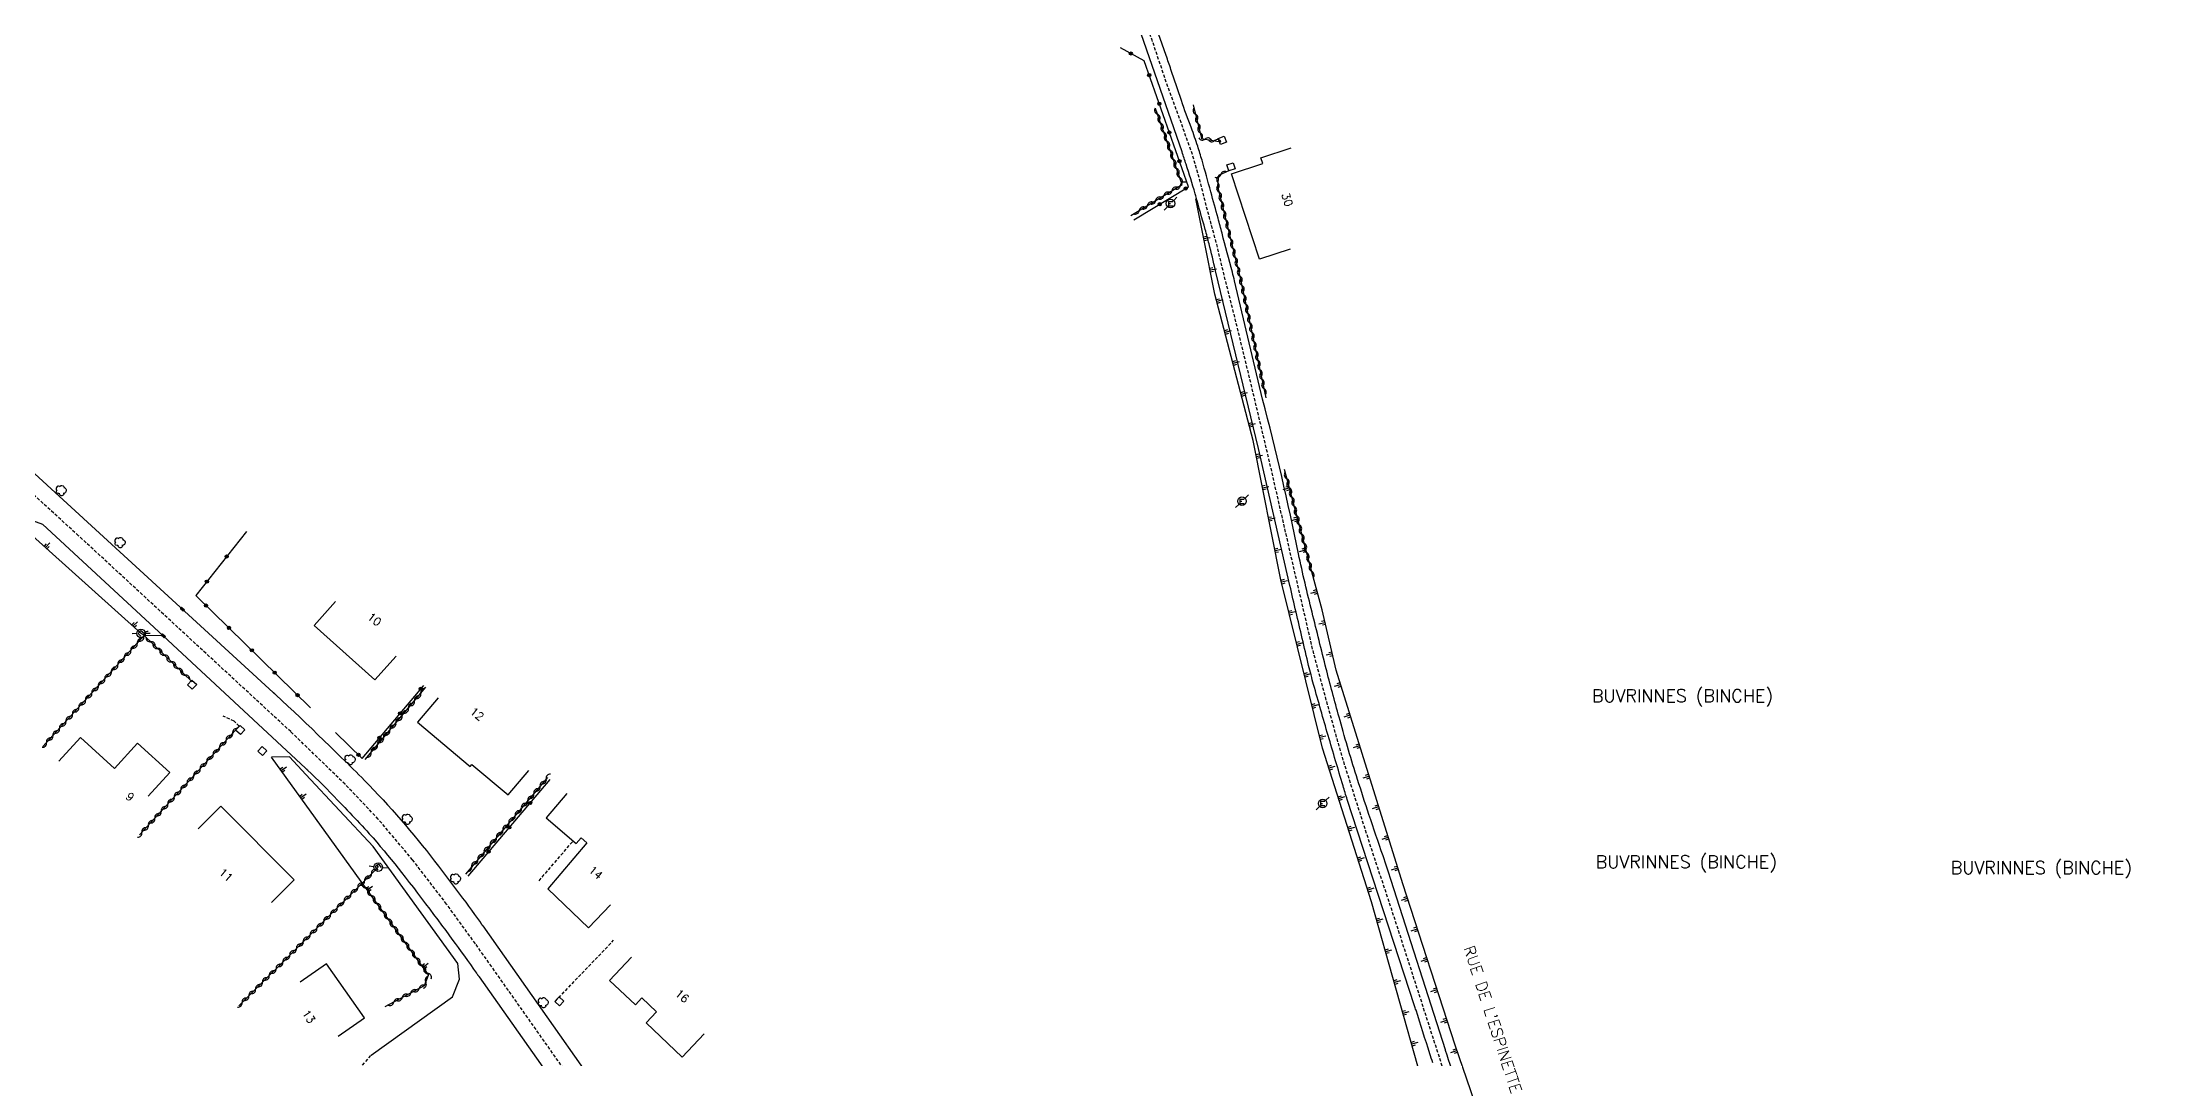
# Model space of a CAD drawing. Header units: millimetres. Extents: x 136000 to 137000, y 120000 to 121000.
# Drawn here: x 136215.9 to 136547.2, y 120456.6 to 120615.3 of the extents above; entities that cross this region are included whole.
import ezdxf
from ezdxf.enums import TextEntityAlignment as Align

# ---------------------------------------------------------------- set-up
doc = ezdxf.new("R2010")
doc.units = ezdxf.units.MM
doc.linetypes.add('DASHED', pattern=[0.75, 0.5, -0.25])
doc.layers.get('0').update_dxf_attribs({"linetype": 'CONTINUOUS'})
for name, color, linetype in [('W0001', 6, 'DASHED'), ('W0008', 7, 'CONTINUOUS'), ('W0100', 7, 'CONTINUOUS'), ('W0112', 1, 'DASHED'), ('W0211', 2, 'CONTINUOUS'), ('W0300', 7, 'CONTINUOUS'), ('W0310', 3, 'CONTINUOUS'), ('W0322', 7, 'CONTINUOUS'), ('W0400', 7, 'CONTINUOUS'), ('W0471', 7, 'CONTINUOUS'), ('W0980', 7, 'CONTINUOUS'), ('W0989', 7, 'CONTINUOUS'), ('W0991', 7, 'CONTINUOUS')]:
    doc.layers.add(name, color=color, linetype=linetype)
doc.styles.get("Standard").update_dxf_attribs({"font": 'romans.shx', "width": 0.85})

# ---------------------------------------------------------------- blocks, each defined once
blk = doc.blocks.new('t112o')
at = {"color": 0, "linetype": 'Continuous'}
for p, q in [((-0.5, 0.5), (0.5, 0.5)), ((-0.5, -0.5), (-0.5, 0.5)), ((0.5, 0.5), (0.5, -0.5)), ((0.5, -0.5), (-0.5, -0.5))]:
    blk.add_line(p, q, dxfattribs=at)
blk = doc.blocks.new('t211o')
at = {"color": 0, "linetype": 'Continuous'}
for p, q in [((-0.29, 0.5), (-0.29, 0)), ((0, 1), (0, 0)), ((0.29, 0.5), (0.29, 0))]:
    blk.add_line(p, q, dxfattribs=at)
blk = doc.blocks.new('T300')
for p, q in [((-0.8, 0.51), (-0.86, 0.34)), ((-0.86, 0.34), (-0.86, 0.17)), ((-0.86, 0.17), (-0.74, 0.06)), ((-0.69, 0.63), (-0.8, 0.51)), ((-0.8, -0.06), (-0.74, 0.06)), ((-0.74, 0.06), (-0.69, 0.11)), ((-0.57, 0.69), (-0.69, 0.63)), ((-0.46, 0.69), (-0.57, 0.69)), ((-0.29, 0.63), (-0.46, 0.69)), ((-0.29, 0.63), (-0.17, 0.74)), ((-0.23, 0.57), (-0.29, 0.63)), ((-0.17, 0.74), (-0.06, 0.8)), ((-0.06, 0.8), (0.06, 0.8)), ((0.06, 0.8), (0.23, 0.74)), ((0.23, 0.74), (0.34, 0.63)), ((0.34, 0.63), (0.4, 0.51)), ((0.46, 0.46), (0.34, 0.46)), ((0.4, 0.51), (0.4, 0.46)), ((0.57, 0.4), (0.46, 0.46)), ((0.57, 0.4), (0.69, 0.29)), ((0.69, 0.29), (0.74, 0.17)), ((0.74, 0.06), (0.69, -0.17)), ((0.74, 0.17), (0.74, 0.06)), ((-0.8, -0.17), (-0.8, -0.06)), ((-0.8, -0.23), (-0.8, -0.17)), ((-0.74, -0.34), (-0.8, -0.23)), ((-0.69, -0.4), (-0.74, -0.34)), ((-0.51, -0.46), (-0.69, -0.4)), ((-0.4, -0.46), (-0.51, -0.46)), ((-0.4, -0.46), (-0.34, -0.46)), ((-0.34, -0.46), (-0.34, -0.4)), ((-0.34, -0.51), (-0.34, -0.46)), ((-0.29, -0.63), (-0.34, -0.51)), ((-0.17, -0.74), (-0.29, -0.63)), ((-0.06, -0.8), (-0.17, -0.74)), ((0.06, -0.8), (-0.06, -0.8)), ((0.17, -0.74), (0.06, -0.8)), ((0.23, -0.69), (0.17, -0.74)), ((0.29, -0.46), (0.23, -0.46)), ((0.29, -0.63), (0.23, -0.69)), ((0.46, -0.4), (0.29, -0.46)), ((0.34, -0.51), (0.29, -0.63)), ((0.34, -0.51), (0.34, -0.46)), ((0.57, -0.34), (0.46, -0.4)), ((0.63, -0.29), (0.57, -0.34)), ((0.69, -0.17), (0.63, -0.29))]:
    blk.add_line(p, q)
blk = doc.blocks.new('T400')
for p, q in [((-0.15, 0.3), (0.15, 0.3)), ((-0.15, -0.25), (-0.15, 0.3)), ((-0.15, 0.15), (0.15, 0.15)), ((-0.15, 0), (0.15, 0)), ((0.15, 0.3), (0.15, -0.25)), ((-0.15, -0.15), (0.15, -0.15)), ((-0.15, -0.25), (-0.15, -0.3)), ((-0.15, -0.3), (0.15, -0.3)), ((0.15, -0.3), (0.15, -0.25))]:
    blk.add_line(p, q)
blk = doc.blocks.new('T471')
for p, q in [((-0.333334, 0.333334), (-0.333334, -0.333334)), ((-0.333334, 0.333334), (0.333334, 0.333334)), ((-0.333334, 0), (0, 0)), ((0.500001, 0.500001), (1.000002, 1.000002)), ((-0.500001, -0.500001), (-1.000002, -1.000002)), ((-0.333334, -0.333334), (0.333334, -0.333334))]:
    blk.add_line(p, q)
blk.add_ellipse((0, 0), major_axis=(0.471405, 0.471405), ratio=1, start_param=5.4977871438, end_param=11.780972451)
blk = doc.blocks.new('t310o')
at = {"color": 0, "linetype": 'Continuous'}
for centre, start, end in [((-0.5, 0.38), 216.8699, 323.1304), ((0.5, -0.37), 36.8699, 143.1303)]:
    blk.add_arc(centre, 0.625, start, end, dxfattribs=at)
blk = doc.blocks.new('t322o')
at = {"color": 0, "linetype": 'Continuous'}
for radius in [0.25, 0.15]:
    blk.add_circle((0, 0), radius, dxfattribs=at)

msp = doc.modelspace()

# ---------------------------------------------------------------- linework, layer by layer
at = {"layer": 'W0001', "flags": 128}
msp.add_lwpolyline([(136547.22, 120253.68), (136542.35, 120262.86), (136534.63, 120277.13), (136527.42, 120290.65), (136521.83, 120300.87), (136519.08, 120305.89), (136514.71, 120313.28), (136509.83, 120321.09), (136499.08, 120338.04), (136489.78, 120352.4), (136474.8, 120374.74), (136470.52, 120380.97), (136462.66, 120392.59), (136458.99, 120398.3), (136455.97, 120403.55), (136453.26, 120408.71), (136450.8, 120413.82), (136448.38, 120419.3), (136445.5, 120425.86), (136443.12, 120431.8), (136440.01, 120439.94), (136436.93, 120448.02), (136429.12, 120472.27), (136426.61, 120479.99), (136423.72, 120488.67), (136421.35, 120496.06), (136419.31, 120502.48), (136418.1, 120506.61), (136416.05, 120514), (136414.32, 120520.49), (136410.6, 120536.57), (136407.39, 120550.64), (136404.23, 120563.88), (136402.18, 120572.29), (136400.51, 120578.85), (136399.34, 120583.72), (136397.81, 120589.38), (136396.74, 120593.57), (136395.53, 120597.8), (136393.76, 120602.77), (136391.39, 120609.26), (136389.25, 120615.63), (136387.3, 120621.3), (136385.3, 120627.15), (136383.06, 120633.89), (136381.53, 120639.19), (136378.92, 120650.01), (136376.97, 120658), (136375.48, 120663.71), (136373.39, 120671.61), (136371.02, 120680.12), (136370.27, 120682.48), (136369.01, 120686.34), (136367.48, 120690.19), (136365.99, 120694), (136364.64, 120696.79), (136360.27, 120704.32), (136349.52, 120723.65), (136345.75, 120730.2), (136338.17, 120743.31), (136330.39, 120756.96), (136327.09, 120763.05), (136324.07, 120768.4), (136321.37, 120772.76), (136318.21, 120777.46), (136312.49, 120785.59), (136307.74, 120792.04), (136303.65, 120798.08), (136299.23, 120804.82), (136295.74, 120810.63), (136291.98, 120817.41), (136287.46, 120825.76), (136281.56, 120837), (136277.93, 120844.16), (136274.77, 120850.43), (136272.43, 120855.31), (136269.36, 120862.51), (136266.62, 120869.16), (136262.34, 120880.45), (136257.73, 120892.2), (136253.74, 120902.84), (136250.71, 120910.74), (136246.99, 120921.42), (136244.2, 120929.22), (136241.83, 120935.59), (136238.8, 120943.35), (136235.13, 120952.41), (136231.82, 120960.82), (136229.64, 120966.35), (136227.03, 120972.58), (136224.61, 120978.15), (136222.57, 120982.57), (136220.57, 120986.98), (136218.34, 120991.54), (136215.44, 120996.55), (136213.56, 121000)], dxfattribs=at)
at = {"layer": 'W0001'}
msp.add_lwpolyline([(136306.41, 120442.08), (136290, 120465.38), (136283.56, 120474.49), (136279.05, 120480.69), (136273.75, 120487.59), (136268.38, 120493.96), (136263.19, 120499.41), (136254.7, 120507.63), (136221.56, 120538.23), (136211.06, 120547.81)], dxfattribs=at)
at = {"layer": 'W0008', "flags": 128}
for points in [[(136433.08, 120455.9, -0.001781), (136432.62, 120457.32, -0.000212), (136430.46, 120464.12, 0.002042), (136430.23, 120464.82), (136419.72, 120497.04, -0.00624), (136419.06, 120499.16, -0.001696), (136416.74, 120507.02, -0.003078), (136414.47, 120515, -0.008327), (136413.69, 120517.97, -0.002058), (136412.69, 120522.17, -0.001046), (136410.77, 120530.46), (136405.86, 120551.87), (136399.14, 120579.63, 0.004597), (136398.14, 120583.81, 0.008433), (136397.54, 120586.07, 0.000186), (136396.05, 120591.34, 0.003087), (136395.96, 120591.66, 0.003229), (136394.56, 120596.25, 0.00767), (136393.92, 120598.18), (136384.99, 120624.01, -0.004427)], [(136437.02, 120452.03, -0.000068), (136435.07, 120457.81, -0.004452), (136435.04, 120457.9), (136426.59, 120484.38, 0.006954), (136425.31, 120488.22, -0.004125), (136423.11, 120494.67, -0.003306), (136421.33, 120500.17, -0.00401), (136419.92, 120504.72, -0.005667), (136418.59, 120509.38, -0.003423), (136416.51, 120517.13, -0.002185), (136416.43, 120517.45, -0.000079), (136414.22, 120526.28, -0.00835), (136412.1, 120535.39, 0.01487), (136406.5, 120559.54), (136402.12, 120578.02, 0.005841), (136401.78, 120579.38, 0.0013), (136400.16, 120585.5, 0.000774), (136399.54, 120587.81, 0.000431), (136398.41, 120591.97, 0.003579), (136397.04, 120596.88, 0.00792), (136396.36, 120599.08, 0.012667), (136395.37, 120601.91, -0.00824), (136393.81, 120606.23, -0.001749), (136392.18, 120611.06, 0.00388), (136391.44, 120613.24), (136387.79, 120623.6, -0.003029)]]:
    msp.add_lwpolyline(points, format="xyb", dxfattribs=at)
at = {"layer": 'W0008'}
for points in [[(136208.39, 120553.68), (136251.97, 120513.76), (136252.02, 120513.73), (136252.05, 120513.69), (136252.09, 120513.64), (136252.14, 120513.6), (136252.19, 120513.56), (136252.22, 120513.52), (136252.27, 120513.48), (136252.31, 120513.44), (136252.36, 120513.4), (136252.39, 120513.37), (136253.34, 120512.49), (136254.28, 120511.61), (136255.23, 120510.73), (136256.16, 120509.83), (136257.09, 120508.94), (136258.03, 120508.05), (136258.95, 120507.14), (136259.88, 120506.24), (136260.81, 120505.34), (136261.73, 120504.44), (136262.19, 120504), (136262.64, 120503.56), (136263.09, 120503.12), (136263.55, 120502.68), (136264, 120502.23), (136264.45, 120501.79), (136264.91, 120501.34), (136265.34, 120500.9), (136265.8, 120500.44), (136266.23, 120500), (136266.97, 120499.25), (136267.69, 120498.49), (136268.42, 120497.73), (136269.13, 120496.96), (136269.83, 120496.19), (136270.53, 120495.4), (136271.23, 120494.62), (136271.92, 120493.83), (136272.61, 120493.03), (136273.28, 120492.23), (136273.94, 120491.44), (136274.59, 120490.64), (136275.23, 120489.84), (136275.89, 120489.04), (136276.52, 120488.23), (136277.16, 120487.41), (136277.8, 120486.6), (136278.42, 120485.78), (136279.05, 120484.96), (136279.67, 120484.14), (136280.14, 120483.51), (136280.61, 120482.88), (136281.09, 120482.26), (136281.56, 120481.62), (136282.03, 120480.99), (136282.48, 120480.36), (136282.95, 120479.73), (136283.42, 120479.09), (136283.88, 120478.45), (136284.33, 120477.81), (136284.33, 120477.81), (136284.36, 120477.76), (136284.41, 120477.71), (136284.44, 120477.65), (136284.47, 120477.61), (136284.52, 120477.55), (136284.55, 120477.5), (136284.58, 120477.45), (136284.63, 120477.4), (136284.66, 120477.35), (136284.69, 120477.3), (136284.69, 120477.3), (136311.02, 120439.93)], [(136257.02, 120501.91), (136234.8, 120522.58), (136215.92, 120540.05)], [(136257.02, 120501.91), (136257.05, 120501.88), (136257.08, 120501.85), (136257.11, 120501.83), (136257.16, 120501.8), (136257.19, 120501.76), (136257.22, 120501.73), (136257.25, 120501.7), (136257.28, 120501.67), (136257.31, 120501.64), (136257.34, 120501.61), (136257.95, 120501.04), (136258.53, 120500.47), (136259.13, 120499.89), (136259.7, 120499.31), (136260.28, 120498.73), (136260.86, 120498.14), (136261.44, 120497.55), (136262, 120496.95), (136262.58, 120496.36), (136263.14, 120495.76), (136263.53, 120495.36), (136263.92, 120494.95), (136264.31, 120494.55), (136264.69, 120494.15), (136265.08, 120493.74), (136265.47, 120493.33), (136265.84, 120492.93), (136266.22, 120492.51), (136266.61, 120492.11), (136266.98, 120491.69), (136266.98, 120491.69), (136267.56, 120491.03), (136268.14, 120490.37), (136268.7, 120489.7), (136269.28, 120489.03), (136269.83, 120488.35), (136270.39, 120487.67), (136270.94, 120486.98), (136271.48, 120486.3), (136272.03, 120485.61), (136272.58, 120484.91), (136272.58, 120484.91), (136273.22, 120484.08), (136273.86, 120483.26), (136274.5, 120482.42), (136275.14, 120481.58), (136275.77, 120480.75), (136276.41, 120479.91), (136277.03, 120479.08), (136277.66, 120478.23), (136278.28, 120477.39), (136278.91, 120476.55), (136278.91, 120476.55), (136279.41, 120475.89), (136279.89, 120475.23), (136280.38, 120474.56), (136280.86, 120473.9), (136281.34, 120473.23), (136281.83, 120472.56), (136282.31, 120471.89), (136282.78, 120471.23), (136283.27, 120470.55), (136283.73, 120469.88), (136283.78, 120469.83), (136283.81, 120469.77), (136283.86, 120469.71), (136283.89, 120469.65), (136283.94, 120469.6), (136283.97, 120469.55), (136284.02, 120469.49), (136284.06, 120469.44), (136284.09, 120469.37), (136284.14, 120469.32), (136284.14, 120469.32), (136307.5, 120436.15)]]:
    msp.add_lwpolyline(points, dxfattribs=at)
at = {"layer": 'W0100', "flags": 128}
msp.add_lwpolyline([(136410.78, 120582.99), (136406.03, 120581.43), (136406.03, 120581.43), (136401.65, 120594.77), (136401.65, 120594.77), (136406.52, 120596.37), (136406.23, 120597.26), (136410.98, 120598.82)], dxfattribs=at)
at = {"layer": 'W0100'}
for points in [[(136271.17, 120519.42), (136267.83, 120515.71), (136258.38, 120524.22), (136261.72, 120527.94)], [(136277.75, 120512.92), (136274.53, 120509.1), (136282.72, 120502.19), (136283, 120502.52), (136288.66, 120497.75), (136291.88, 120501.57)], [(136218.5, 120503.03), (136221.88, 120506.72), (136227.17, 120501.87), (136230.8, 120505.83), (136235.83, 120501.24), (136232.45, 120497.55)], [(136240.23, 120492.46), (136243.78, 120495.98), (136255.23, 120484.48), (136251.69, 120480.95)], [(136297.81, 120497.94), (136294.58, 120494.14), (136299.27, 120490.15), (136300.05, 120491.06), (136300.97, 120490.27), (136294.84, 120483.08), (136301.22, 120476.99), (136304.67, 120480.6)], [(136307.92, 120472.39), (136304.5, 120468.74), (136308.53, 120464.95), (136309.56, 120466.05), (136311.86, 120463.88), (136310.2, 120462.12), (136315.86, 120456.8), (136319.28, 120460.45)], [(136262.13, 120460.05), (136266.22, 120462.92), (136260.28, 120471.37), (136256.19, 120468.5)]]:
    msp.add_lwpolyline(points, dxfattribs=at)
at = {"layer": 'W0112'}
for points in [[(136246.64, 120508.49), (136245.86, 120509.28), (136244.16, 120510.05)], [(136293.5, 120484.34), (136298.8, 120490.55)], [(136296.05, 120465.53), (136305.14, 120475.05)], [(136264.44, 120453.83), (136267.27, 120457.07)]]:
    msp.add_lwpolyline(points, dxfattribs=at)
at = {"layer": 'W0211', "flags": 128}
for points in [[(136426.56, 120443.35), (136429.82, 120446.73), (136431.12, 120450.66), (136431.23, 120452.27), (136431.3, 120453.33), (136423.49, 120481.05), (136415.84, 120505.03), (136409.34, 120531.36), (136405.01, 120553.09), (136399.04, 120575.95), (136397.33, 120584.59), (136396.09, 120590.88)], [(136483.38, 120364.29), (136477.86, 120374.25), (136467.34, 120389.95), (136458.46, 120404.42), (136452.87, 120414.52), (136447.9, 120426.08), (136444.52, 120435.43), (136436.56, 120458.65), (136428.39, 120483.85), (136418.01, 120517.22), (136415.81, 120526.66), (136414.55, 120531.22)]]:
    msp.add_lwpolyline(points, dxfattribs=at)
at = {"layer": 'W0211'}
for points in [[(136234.8, 120522.58), (136231.84, 120522.62), (136231.33, 120522.97), (136212.84, 120539.59), (136212.14, 120541.42), (136215.92, 120540.05)], [(136267.27, 120457.07), (136279.98, 120466.19), (136281.09, 120468.94), (136280.78, 120471.41), (136267.59, 120489.69), (136267.59, 120489.69), (136257.09, 120500.94), (136254.53, 120503.71), (136251.69, 120503.65)], [(136269.48, 120464.67), (136275.59, 120467.95), (136276.23, 120469.58), (136276.23, 120469.63), (136251.69, 120503.65)]]:
    msp.add_lwpolyline(points, dxfattribs=at)
at = {"layer": 'W0310', "flags": 128}
for points in [[(136385.94, 120588.25), (136393.93, 120593.08), (136389.76, 120604.97), (136389.76, 120604.97)], [(136395.65, 120605.55), (136396.97, 120600.28), (136399.97, 120599.78)], [(136401.32, 120595.28), (136399.62, 120594.51), (136399.46, 120592.81), (136403.05, 120578.27), (136407.01, 120559.78)], [(136414.55, 120531.22), (136409.9, 120548.58)]]:
    msp.add_lwpolyline(points, dxfattribs=at)
at = {"layer": 'W0310'}
for points in [[(136239.3, 120515.41), (136231.84, 120522.62), (136216, 120505.31)], [(136266.31, 120503.26), (136275.83, 120514.55)], [(136246.64, 120508.49), (136231.09, 120491.5)], [(136294.83, 120500.48), (136281.98, 120485.39)], [(136268.36, 120486.47), (136246.58, 120464.79)]]:
    msp.add_lwpolyline(points, dxfattribs=at)
at = {"layer": 'W0322', "flags": 128}
msp.add_lwpolyline([(136386.37, 120587.55), (136394.92, 120592.73), (136388.01, 120612.42), (136384.32, 120614.43)], dxfattribs=at)
at = {"layer": 'W0322'}
for points in [[(136247.8, 120538.91), (136239.89, 120528.88), (136257.81, 120511.33)], [(136261.72, 120507.52), (136265.86, 120503.45), (136275.47, 120514.85)], [(136295.2, 120500.16), (136282.38, 120485.06)]]:
    msp.add_lwpolyline(points, dxfattribs=at)

# ---------------------------------------------------------------- block references
at = {"layer": 'W0112'}
for p, rotation in [((136400.23, 120600.01), 291.309099009201), ((136401.56, 120595.84), 288.3973918773401), ((136239.31, 120514.98), 227.1175803627247), ((136246.81, 120507.89), 47.12461283135266), ((136250.28, 120504.62), 47.12461283135266), ((136296.64, 120465.49), 226.5739595683467)]:
    msp.add_blockref('t112o', p, dxfattribs=dict(at, rotation=rotation))
at = {"layer": 'W0211'}
for p, rotation in [((136397.33, 120584.59), 281.1457875963765), ((136398.3, 120579.69), 281.1457875966748), ((136399.34, 120574.8), 284.6417123284958), ((136400.6, 120569.96), 284.6417123284037), ((136401.86, 120565.12), 284.6417123287932), ((136403.13, 120560.28), 284.6417123287162), ((136404.39, 120555.45), 284.6417123285535), ((136405.51, 120550.58), 281.2869141425449), ((136406.49, 120545.67), 281.2869141418194), ((136410.67, 120545.71), 104.9802659995129), ((136407.47, 120540.77), 281.286914142031), ((136411.96, 120540.88), 104.9802659990134), ((136216.41, 120536.39), 318.1931341396582), ((136408.45, 120535.87), 281.2869141418778), ((136413.25, 120536.05), 104.9802659994381), ((136409.44, 120530.97), 283.8643449782907), ((136415.01, 120529.54), 105.485318912632), ((136410.64, 120526.11), 283.8643449785131), ((136230.07, 120524.1), 313.4851207443973), ((136416.27, 120524.7), 103.0864333205823), ((136411.84, 120521.26), 283.8643449775351), ((136417.4, 120519.83), 103.086433320186), ((136413.04, 120516.4), 283.8643449781566), ((136418.69, 120515.01), 107.2907688666342), ((136414.23, 120511.55), 283.8643449776378), ((136420.18, 120510.23), 107.2907688662476), ((136415.43, 120506.69), 283.8643449782793), ((136421.67, 120505.46), 107.290768866334), ((136253.22, 120501.53), 302.1511028075541), ((136416.84, 120501.9), 287.6909776303453), ((136423.15, 120500.69), 107.2907688665531), ((136256.28, 120497.28), 305.6461997809823), ((136418.36, 120497.14), 287.6909776299966), ((136424.64, 120495.91), 107.2907688664118), ((136419.88, 120492.37), 287.6909776300039), ((136426.12, 120491.14), 107.2907688663668), ((136421.4, 120487.61), 287.6909776297156), ((136427.61, 120486.36), 107.290768866634), ((136266.67, 120482.88), 305.2222149801465), ((136422.92, 120482.85), 287.6909776296522), ((136429.12, 120481.6), 107.9683220432641), ((136424.34, 120478.05), 285.7225495344207), ((136430.67, 120476.84), 107.9683220429924), ((136425.69, 120473.24), 285.7225495344377), ((136432.21, 120472.09), 107.9683220430469), ((136275.39, 120470.81), 308.6517929059274), ((136427.05, 120468.43), 285.7225495343983), ((136433.75, 120467.33), 107.9683220430999), ((136428.4, 120463.61), 285.7225495345563), ((136435.29, 120462.57), 107.9683220431513), ((136429.76, 120458.8), 285.7225495343471), ((136436.85, 120457.82), 108.9175802795505)]:
    msp.add_blockref('t211o', p, dxfattribs=dict(at, rotation=rotation))
at = {"layer": 'W0300'}
for p in [(136218.91, 120545.27), (136228.09, 120537.15), (136264.03, 120503.23), (136272.95, 120493.93), (136280.5, 120484.61), (136294.19, 120465.28)]:
    msp.add_blockref('T300', p, dxfattribs=at)
at = {"layer": 'W0310'}
for p, rotation in [((136390.07, 120604.09), 109.3413217313537), ((136396.01, 120604.09), 284.0775678958115), ((136390.57, 120602.67), 109.3413217313537), ((136391.06, 120601.26), 109.3413217313537), ((136396.38, 120602.64), 284.0775678958115), ((136396.74, 120601.18), 284.0775678958115), ((136391.56, 120599.84), 109.3413217313537), ((136392.06, 120598.43), 109.3413217313537), ((136392.55, 120597.01), 109.3413217313537), ((136397.53, 120600.19), 350.4834295018653), ((136399.01, 120599.94), 350.4834295018653), ((136393.05, 120595.6), 109.3413217313537), ((136393.55, 120594.18), 109.3413217313537), ((136399.96, 120594.66), 204.4865616535807), ((136391.08, 120591.35), 31.18982292389834), ((136392.36, 120592.13), 31.18982292389834), ((136393.64, 120592.91), 31.18982292389834), ((136399.52, 120593.38), 264.5879431034778), ((136399.69, 120591.91), 283.8415490677446), ((136400.05, 120590.45), 283.8415490677446), ((136387.23, 120589.02), 31.18982292389834), ((136388.51, 120589.8), 31.18982292389834), ((136389.79, 120590.58), 31.18982292389834), ((136400.41, 120588.99), 283.8415490677446), ((136400.76, 120587.54), 283.8415490677446), ((136401.12, 120586.08), 283.8415490677446), ((136401.48, 120584.63), 283.8415490677446), ((136401.84, 120583.17), 283.8415490677446), ((136402.2, 120581.71), 283.8415490677446), ((136402.56, 120580.26), 283.8415490677446), ((136402.92, 120578.8), 283.8415490677446), ((136403.25, 120577.34), 282.1053941289298), ((136403.56, 120575.87), 282.1053941289298), ((136403.88, 120574.4), 282.1053941289298), ((136404.19, 120572.94), 282.1053941289298), ((136404.51, 120571.47), 282.1053941289298), ((136404.82, 120570), 282.1053941289298), ((136405.14, 120568.54), 282.1053941289298), ((136405.45, 120567.07), 282.1053941289298), ((136405.76, 120565.6), 282.1053941289298), ((136406.08, 120564.14), 282.1053941289298), ((136406.39, 120562.67), 282.1053941289298), ((136406.71, 120561.2), 282.1053941289298), ((136410.28, 120547.16), 104.9802659990694), ((136410.67, 120545.71), 104.9802659990694), ((136411.06, 120544.27), 104.9802659990694), ((136411.44, 120542.82), 104.9802659990694), ((136411.83, 120541.37), 104.9802659990694), ((136412.22, 120539.92), 104.9802659990694), ((136412.61, 120538.47), 104.9802659990694), ((136413, 120537.02), 104.9802659990694), ((136413.38, 120535.57), 104.9802659990694), ((136413.77, 120534.12), 104.9802659990694), ((136414.16, 120532.67), 104.9802659990694), ((136230.74, 120521.41), 227.5234709072595), ((136231.75, 120522.52), 227.5234709072595), ((136232.83, 120521.67), 135.9772352912479), ((136227.7, 120518.09), 227.5234709072595), ((136228.71, 120519.2), 227.5234709072595), ((136229.73, 120520.3), 227.5234709072595), ((136233.9, 120520.62), 135.9772352912479), ((136234.98, 120519.58), 135.9772352912479), ((136236.06, 120518.54), 135.9772352912479), ((136224.66, 120514.77), 227.5234709072595), ((136225.68, 120515.88), 227.5234709072595), ((136226.69, 120516.98), 227.5234709072595), ((136237.14, 120517.5), 135.9772352912479), ((136238.22, 120516.46), 135.9772352912479), ((136221.62, 120511.45), 227.5234709072595), ((136222.64, 120512.56), 227.5234709072595), ((136223.65, 120513.67), 227.5234709072595), ((136273.08, 120511.29), 49.85264222198431), ((136274.05, 120512.44), 49.85264222198431), ((136275.02, 120513.58), 49.85264222198431), ((136218.59, 120508.13), 227.5234709072595), ((136219.6, 120509.24), 227.5234709072595), ((136220.61, 120510.35), 227.5234709072595), ((136270.18, 120507.85), 49.85264222198431), ((136271.15, 120509), 49.85264222198431), ((136272.12, 120510.14), 49.85264222198431), ((136216.56, 120505.92), 227.5234709072595), ((136217.57, 120507.03), 227.5234709072595), ((136243.6, 120505.17), 227.5434375406805), ((136244.62, 120506.28), 227.5434375406805), ((136245.63, 120507.38), 227.5434375406805), ((136267.28, 120504.41), 49.85264222198431), ((136268.25, 120505.56), 49.85264222198431), ((136269.21, 120506.7), 49.85264222198431), ((136240.57, 120501.85), 227.5434375406805), ((136241.58, 120502.96), 227.5434375406805), ((136242.59, 120504.06), 227.5434375406805), ((136237.53, 120498.53), 227.5434375406805), ((136238.54, 120499.64), 227.5434375406805), ((136239.55, 120500.74), 227.5434375406805), ((136292.68, 120497.96), 229.604503567493), ((136293.65, 120499.1), 229.604503567493), ((136294.62, 120500.24), 229.604503567493), ((136234.49, 120495.21), 227.5434375406805), ((136235.5, 120496.32), 227.5434375406805), ((136236.52, 120497.42), 227.5434375406805), ((136289.76, 120494.53), 229.604503567493), ((136290.73, 120495.67), 229.604503567493), ((136291.71, 120496.81), 229.604503567493), ((136231.45, 120491.89), 227.5434375406805), ((136232.47, 120493), 227.5434375406805), ((136233.48, 120494.1), 227.5434375406805), ((136286.85, 120491.1), 229.604503567493), ((136287.82, 120492.24), 229.604503567493), ((136288.79, 120493.39), 229.604503567493), ((136284.9, 120488.82), 229.604503567493), ((136285.87, 120489.96), 229.604503567493), ((136267.3, 120485.41), 224.8660582915006), ((136282.96, 120486.53), 229.604503567493), ((136283.93, 120487.67), 229.604503567493), ((136263.04, 120481.18), 224.8660582915006), ((136264.11, 120482.23), 224.8660582915006), ((136265.17, 120483.29), 224.8660582915006), ((136266.23, 120484.35), 224.8660582915006), ((136266.42, 120483.23), 125.815513250056), ((136267.3, 120482.01), 125.815513250056), ((136259.85, 120478), 224.8660582915006), ((136260.92, 120479.06), 224.8660582915006), ((136261.98, 120480.12), 224.8660582915006), ((136268.18, 120480.79), 125.815513250056), ((136269.06, 120479.58), 125.815513250056), ((136269.94, 120478.36), 125.815513250056), ((136256.67, 120474.83), 224.8660582915006), ((136257.73, 120475.89), 224.8660582915006), ((136258.79, 120476.94), 224.8660582915006), ((136270.81, 120477.14), 125.815513250056), ((136271.69, 120475.93), 125.815513250056), ((136272.57, 120474.71), 125.815513250056), ((136253.48, 120471.65), 224.8660582915006), ((136254.54, 120472.71), 224.8660582915006), ((136255.6, 120473.77), 224.8660582915006), ((136273.45, 120473.49), 125.815513250056), ((136274.32, 120472.28), 125.815513250056), ((136250.29, 120468.48), 224.8660582915006), ((136251.35, 120469.54), 224.8660582915006), ((136252.41, 120470.59), 224.8660582915006), ((136275.2, 120471.06), 125.815513250056), ((136275.8, 120468.48), 68.57832448295713), ((136276.08, 120469.85), 125.815513250056), ((136247.1, 120465.3), 224.8660582915006), ((136248.16, 120466.36), 224.8660582915006), ((136249.22, 120467.42), 224.8660582915006), ((136270.81, 120465.38), 28.23981789295615), ((136272.13, 120466.09), 28.23981789295615), ((136273.45, 120466.8), 28.23981789295615), ((136274.77, 120467.51), 28.23981789295615)]:
    msp.add_blockref('t310o', p, dxfattribs=dict(at, rotation=rotation))
at = {"layer": 'W0322'}
for p, rotation in [((136385.92, 120613.56), 151.3914976274253), ((136388.79, 120610.18), 109.3413217311989), ((136390.37, 120605.7), 109.3413217311989), ((136391.94, 120601.22), 109.3413217311989), ((136393.51, 120596.74), 109.3413217311989), ((136394.49, 120592.47), 31.18982292389527), ((136390.43, 120590.01), 31.18982292389527), ((136244.7, 120534.99), 231.7558494966168), ((136241.61, 120531.06), 231.7558494966168), ((136241.48, 120527.32), 315.6057469323971), ((136245.06, 120523.83), 315.6057469323971), ((136248.63, 120520.33), 315.6057469323971), ((136252.2, 120516.83), 315.6057469323971), ((136255.77, 120513.33), 315.6057469323971), ((136275.01, 120514.3), 49.86749870513025), ((136271.79, 120510.48), 49.86749870513025), ((136268.56, 120506.66), 49.86749870513025), ((136265.29, 120504.02), 315.490542435331), ((136292.09, 120496.49), 229.6536620154903), ((136288.85, 120492.68), 229.6536620154903), ((136285.61, 120488.87), 229.6536620154903)]:
    msp.add_blockref('t322o', p, dxfattribs=dict(at, rotation=rotation))
at = {"layer": 'W0400'}
for p, rotation in [((136237.79, 120526.75), 228.218622112303), ((136234.81, 120522.6), 46.89331930707143)]:
    msp.add_blockref('T400', p, dxfattribs=dict(at, rotation=rotation))
at = {"layer": 'W0471'}
for p in [(136392.12, 120590.11), (136403.28, 120543.62), (136415.88, 120496.41)]:
    msp.add_blockref('T471', p, dxfattribs=at)
for p, rotation in [((136231.33, 120522.97), 317.2286800256774), ((136268.36, 120486.47), 310.1700577058412)]:
    msp.add_blockref('T471', p, dxfattribs=dict(at, rotation=rotation))

# ---------------------------------------------------------------- texts
at = {"layer": 'W0980'}
for p in [(136472.08, 120513.09), (136472.68, 120487.15), (136528.13, 120486.24)]:
    msp.add_text('BUVRINNES (BINCHE)', height=2, dxfattribs=at).set_placement(p, align=Align.MIDDLE)
at = {"layer": 'W0989'}
msp.add_text("RUE DE L'ESPINETTE", height=1.75, rotation=288.1857, dxfattribs=at).set_placement((136442.45, 120462.68), align=Align.MIDDLE)
at = {"layer": 'W0991'}
for s, rotation, p in [('30', 288.1626, (136410.34, 120590.73)), ('10', 321, (136267.79, 120525.17)), ('12', 321, (136283.8, 120510.4)), ('9', 319, (136229.61, 120497.44)), ('11', 319, (136244.59, 120485.25)), ('14', 320, (136302.35, 120485.62)), ('16', 320, (136315.84, 120466.34)), ('13', 304, (136257.52, 120463.13))]:
    msp.add_text(s, height=1.25, rotation=rotation, dxfattribs=at).set_placement(p, align=Align.MIDDLE)

doc.saveas('drawing.dxf')
